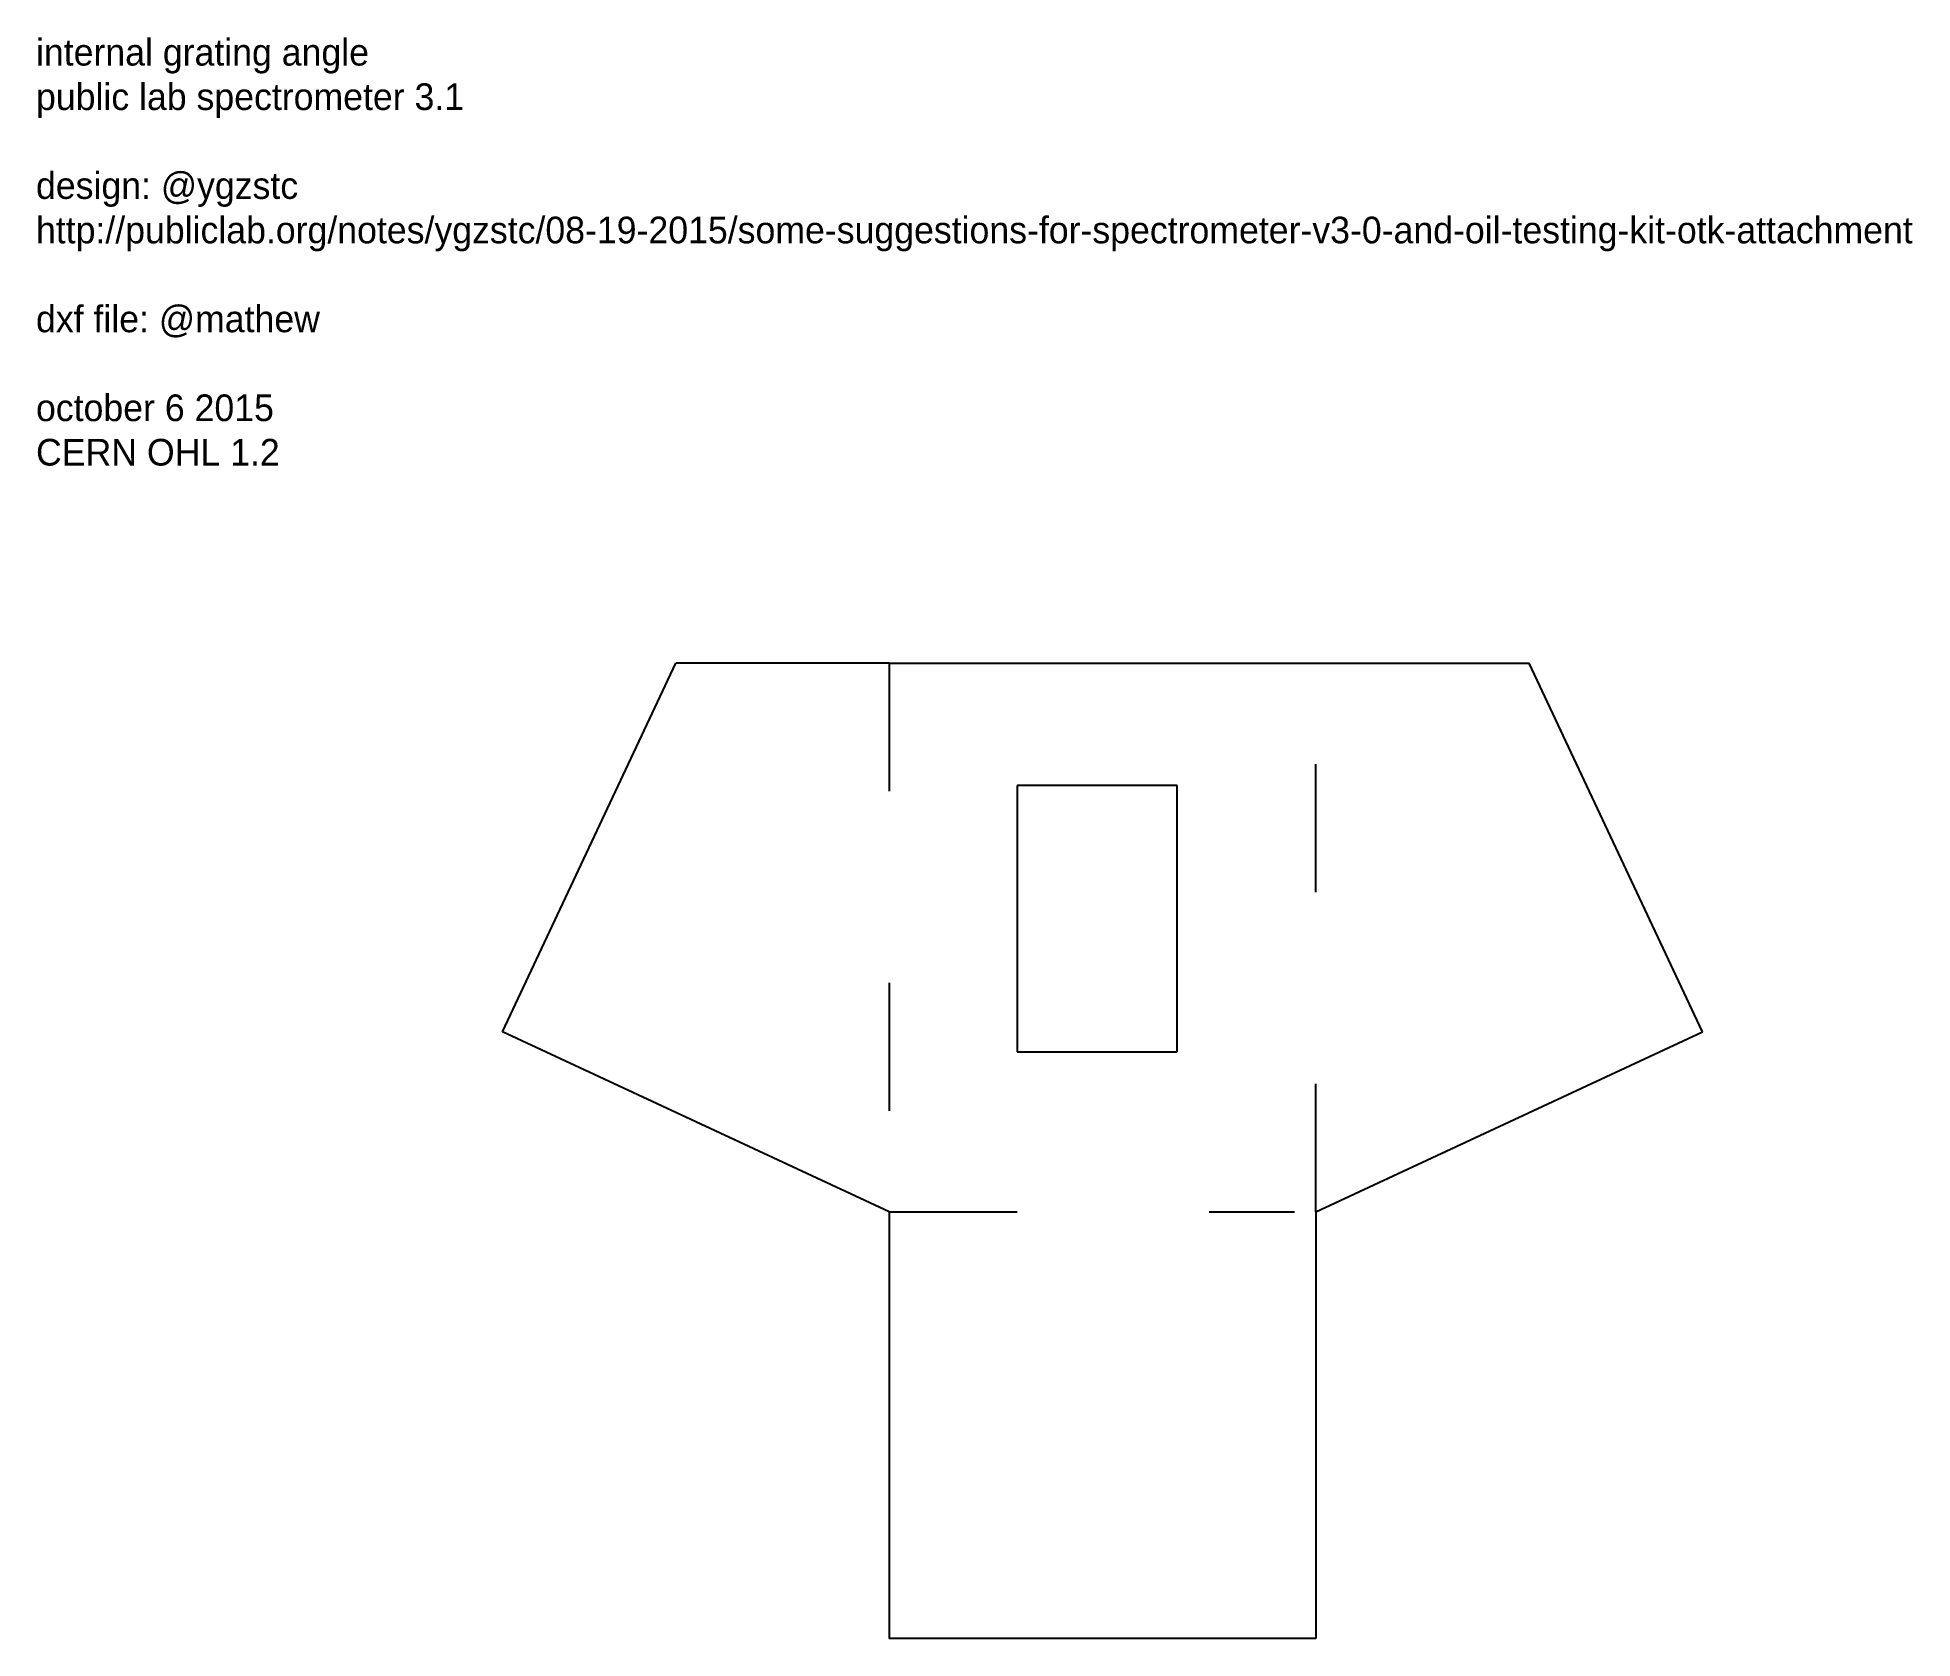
# Model space of a CAD drawing. Header units: millimetres. Extents: x -80 to 96, y -40 to 110.
import ezdxf

# ---------------------------------------------------------------- set-up
doc = ezdxf.new("R2010")
doc.units = ezdxf.units.MM
doc.linetypes.add('ACAD_ISO03W100', pattern=[30, 12, -18])
doc.layers.get('0').update_dxf_attribs({"lineweight": 25, "true_color": 0x000000})
for name, color, linetype, lineweight, true_color in [('cut', 1, 'Continuous', 25, 0xff0000), ('label', 252, 'Continuous', 25, 0xa0a0a4), ('score', 5, 'ACAD_ISO03W100', 25, 0x0000ff)]:
    doc.layers.add(name, color=color, linetype=linetype, lineweight=lineweight, true_color=true_color)
doc.styles.add('textstyle0', font='')
doc.styles.get('textstyle0').set_extended_font_data('Junction')

msp = doc.modelspace()

# ---------------------------------------------------------------- linework, layer by layer
msp.add_line((40, 0), (40, 0))
at = {"layer": 'cut'}
for p, q in [((-36.25, 16.9), (-20, 51.47)), ((0, 51.47), (-20, 51.47)), ((0, 51.47), (40, 51.47)), ((40, 51.47), (60, 51.47)), ((76.25, 16.9), (60, 51.47)), ((27, 40), (12, 40)), ((12, 40), (12, 15)), ((27, 15), (27, 40)), ((0, 0), (-36.25, 16.9)), ((40, 0), (76.25, 16.9)), ((12, 15), (27, 15)), ((0, 0), (0, -40)), ((40, 0), (40, -40)), ((40, -40), (0, -40))]:
    msp.add_line(p, q, dxfattribs=at)
at = {"layer": 'score'}
for p, q in [((0, 51.47), (0, 0)), ((40, 0), (40, 51.47)), ((0, 0), (38, 0))]:
    msp.add_line(p, q, dxfattribs=at)

# ---------------------------------------------------------------- texts
at = {"layer": 'label', "insert": (-80, 110), "char_height": 2.5, "attachment_point": 1, "style": 'textstyle0'}
msp.add_mtext('internal grating angle\\Ppublic lab spectrometer 3.1\\P\\Pdesign: @ygzstc\\Phttp://publiclab.org/notes/ygzstc/08-19-2015/some-suggestions-for-spectrometer-v3-0-and-oil-testing-kit-otk-attachment\\P\\Pdxf file: @mathew\\P\\Poctober 6 2015\\PCERN OHL 1.2', dxfattribs=at)

doc.saveas('drawing.dxf')
